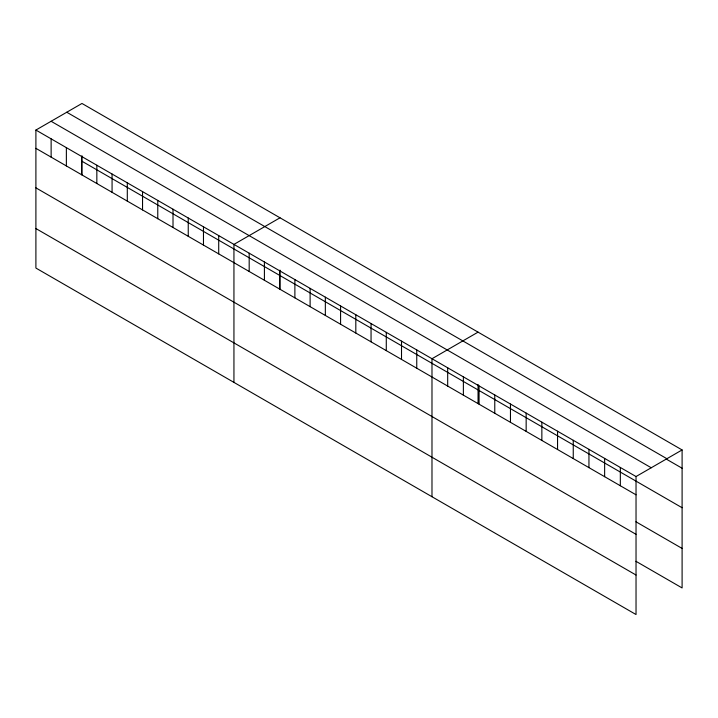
<?xml version="1.0" encoding="UTF-8"?>
<svg xmlns="http://www.w3.org/2000/svg" width="718" height="718" viewBox="0 0 718 718"><rect width="100%" height="100%" fill="white"/><g stroke="black" fill="none" stroke-linecap="round" stroke-linejoin="round"><path stroke-width="1.08" d="M35.9 130.057L636.031 476.537L636.031 614.536L35.9 268.056L35.9 130.057L81.969 103.464L682.1 449.944L682.1 587.943L635.933 561.288M280.011 217.796L233.942 244.398L233.942 382.398M478.053 332.138L431.985 358.74L431.985 496.739M636.031 476.537L682.1 449.944M66.765 112.232L666.896 458.721M666.403 459.161L682.1 468.226M51.104 121.279L651.235 467.759M81.969 161.245L682.1 507.734M35.9 148.339L636.031 494.819M635.933 521.78L682.1 548.435M35.9 187.847L636.031 534.327M35.9 228.548L636.031 575.028M620.334 467.481L620.334 485.754M604.637 458.416L604.637 476.698M588.948 449.351L588.948 467.633M573.251 440.296L573.251 458.569M557.554 431.231L557.554 449.513M541.857 422.166L541.857 440.448M526.159 413.11L526.159 431.383M510.462 404.046L510.462 422.328M494.774 394.981L494.774 413.263M479.077 385.925L479.077 404.198M478.053 384.435L478.053 403.498M463.379 376.86L463.379 395.142M447.682 367.796L447.682 386.078M416.754 349.944L416.754 368.217M401.515 341.149L401.515 359.422M386.284 332.353L386.284 350.626M371.053 323.558L371.053 341.831M355.814 314.762L355.814 333.035M340.583 305.967L340.583 324.24M325.344 297.171L325.344 315.444M310.113 288.376L310.113 306.649M294.883 279.58L294.883 297.853M280.011 270.103L280.011 289.157M279.643 270.785L279.643 289.058M264.412 261.989L264.412 280.262M249.182 253.194L249.182 271.467M218.712 235.603L218.712 253.876M203.472 226.807L203.472 245.08M188.242 218.012L188.242 236.294M173.011 209.216L173.011 227.498M157.772 200.421L157.772 218.703M142.541 191.625L142.541 209.907M127.301 182.83L127.301 201.112M112.071 174.034L112.071 192.316M96.84 165.239L96.84 183.521M81.969 155.761L81.969 174.815M81.601 156.443L81.601 174.725M66.37 147.648L66.37 165.93M51.131 138.852L51.131 157.134"/></g></svg>
